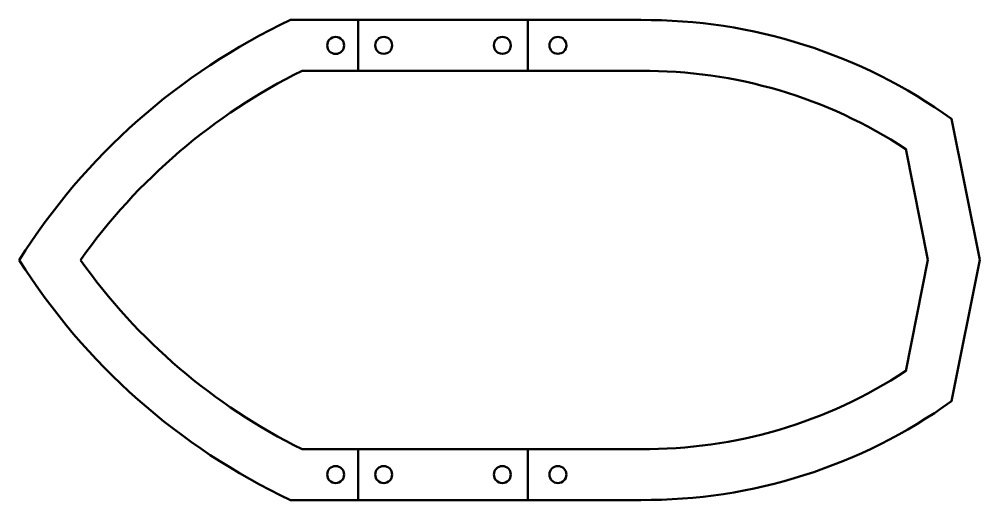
# Model space of a CAD drawing. Header units: millimetres. Extents: x -209 to -39, y 126 to 211.
import ezdxf

# ---------------------------------------------------------------- set-up
doc = ezdxf.new("R2010")
doc.units = ezdxf.units.MM
for name, color, linetype in [('B-PART1_8085BASE', 7, 'Continuous'), ('CAM5', 7, 'Continuous'), ('F-PART1_9085', 7, 'Continuous'), ('M-PART1_30', 7, 'Continuous')]:
    doc.layers.add(name, color=color, linetype=linetype)

# ---------------------------------------------------------------- blocks, each defined once
blk = doc.blocks.new('SE')
at = {"layer": 'F-PART1_9085', "color": 7, "linetype": 'Continuous', "lineweight": 50}
for p, q in [((-161.16, 211.13), (-149.16, 211.13)), ((-149.16, 211.13), (-149.16, 202.13)), ((-149.16, 202.13), (-159.1, 202.13)), ((-159.1, 135.13), (-149.16, 135.13)), ((-149.16, 135.13), (-149.16, 126.13)), ((-149.16, 126.13), (-161.16, 126.13))]:
    blk.add_line(p, q, dxfattribs=at)
for centre in [(-153.16, 206.62), (-153.16, 130.63)]:
    blk.add_circle(centre, 1.5, dxfattribs=at)
for centre, radius, start, end in [((-112.19, 107.46), 114.65, 115.286, 147.7584), ((-112.19, 107.46), 105.65, 116.3597, 144.6242), ((-112.19, 229.79), 114.65, 212.2416, 244.714), ((-112.19, 229.79), 105.65, 215.3758, 243.6403)]:
    blk.add_arc(centre, radius, start, end, dxfattribs=at)
blk = doc.blocks.new('SE1')
at = {"layer": 'B-PART1_8085BASE', "color": 7, "linetype": 'Continuous', "lineweight": 50}
for p, q in [((-119.16, 202.13), (-119.16, 211.13)), ((-119.16, 211.13), (-99.16, 211.13)), ((-99.13, 202.13), (-119.16, 202.13)), ((-44.16, 193.63), (-39.16, 168.63)), ((-48.34, 168.63), (-52.27, 188.28)), ((-52.27, 148.97), (-48.34, 168.63)), ((-39.16, 168.63), (-44.16, 143.63)), ((-119.16, 126.13), (-119.16, 135.13)), ((-119.16, 135.13), (-99.13, 135.13)), ((-99.16, 126.13), (-119.16, 126.13))]:
    blk.add_line(p, q, dxfattribs=at)
for centre in [(-113.82, 206.63), (-113.82, 130.63)]:
    blk.add_circle(centre, 1.5, dxfattribs=at)
for centre, radius, start, end in [((-98.54, 117.9), 93.22, 54.3172, 90.3825), ((-98.54, 117.9), 84.22, 56.6779, 90.4024), ((-98.54, 219.35), 84.22, 269.5976, 303.3221), ((-98.54, 219.35), 93.22, 269.6175, 305.6828)]:
    blk.add_arc(centre, radius, start, end, dxfattribs=at)
blk = doc.blocks.new('SE2')
at = {"layer": 'M-PART1_30', "color": 7, "linetype": 'Continuous', "lineweight": 50}
for p, q in [((-149.16, 135.13), (-119.16, 135.13)), ((-149.16, 135.13), (-149.16, 126.13)), ((-119.16, 135.13), (-119.16, 126.13)), ((-149.16, 126.13), (-119.16, 126.13))]:
    blk.add_line(p, q, dxfattribs=at)
for centre in [(-144.66, 130.63), (-123.66, 130.63)]:
    blk.add_circle(centre, 1.5, dxfattribs=at)
blk = doc.blocks.new('SE3')
at = {"layer": 'M-PART1_30', "color": 7, "linetype": 'Continuous', "lineweight": 50}
for p, q in [((-149.16, 211.13), (-119.16, 211.13)), ((-149.16, 211.13), (-149.16, 202.13)), ((-119.16, 211.13), (-119.16, 202.13)), ((-149.16, 202.13), (-119.16, 202.13))]:
    blk.add_line(p, q, dxfattribs=at)
for centre in [(-144.66, 206.63), (-123.66, 206.63)]:
    blk.add_circle(centre, 1.5, dxfattribs=at)

msp = doc.modelspace()

# ---------------------------------------------------------------- block references
at = {"layer": 'CAM5'}
for name in ['SE', 'SE3', 'SE1', 'SE2']:
    msp.add_blockref(name, (0, 0), dxfattribs=at)

doc.saveas('drawing.dxf')
